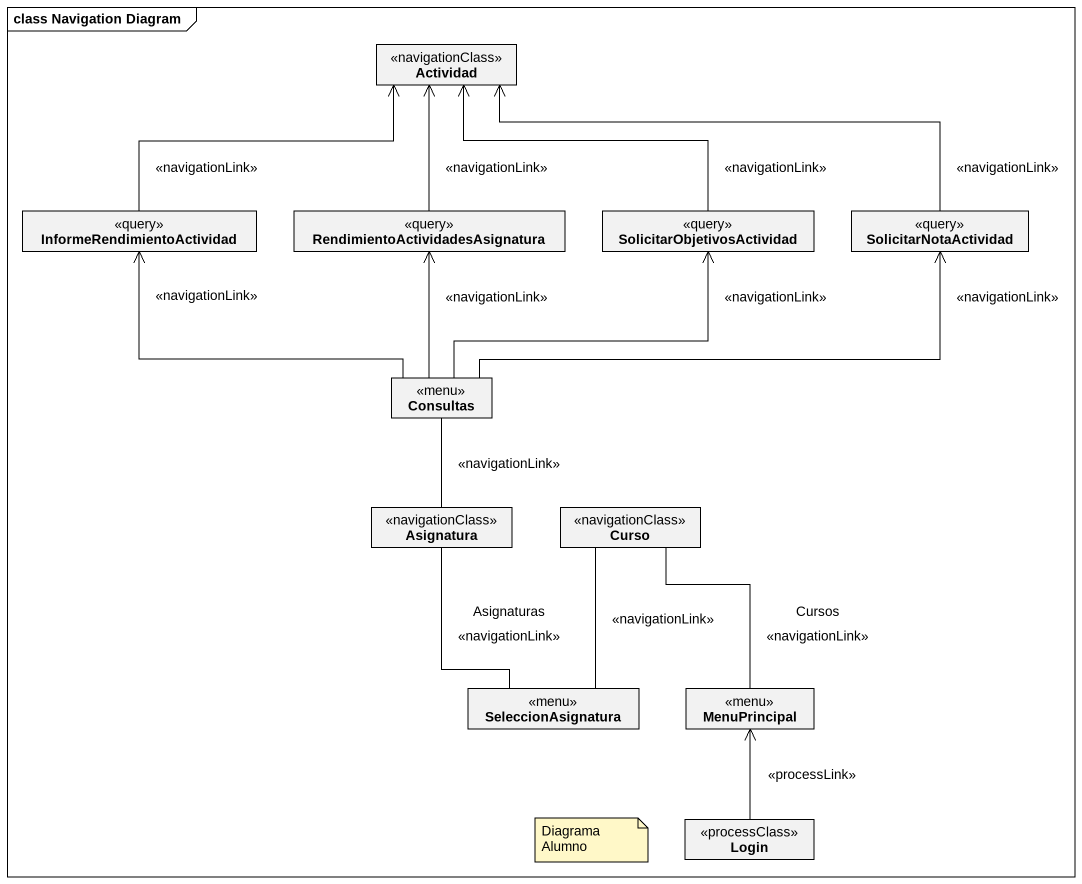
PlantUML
@startuml
mainframe class Navigation Diagram
hide circle
hide empty members
class Actividad <<navigationClass>>
class InformeRendimientoActividad <<query>>
class "RendimientoActividadesAsignatura" as RendimientoActividadesAsigna <<query>>
class SolicitarObjetivosActividad <<query>>
class SolicitarNotaActividad <<query>>
class Consultas <<menu>>
class Asignatura <<navigationClass>>
class Curso <<navigationClass>>
class SeleccionAsignatura <<menu>>
class MenuPrincipal <<menu>>
class Login <<processClass>>
InformeRendimientoActividad -right-> Actividad : <<navigationLink>>
RendimientoActividadesAsigna -up-> Actividad : <<navigationLink>>
SolicitarObjetivosActividad -up-> Actividad : <<navigationLink>>
SolicitarNotaActividad -left-> Actividad : <<navigationLink>>
Consultas -left-> InformeRendimientoActividad : <<navigationLink>>
Consultas -up-> RendimientoActividadesAsigna : <<navigationLink>>
Consultas -up-> SolicitarObjetivosActividad : <<navigationLink>>
Consultas -right-> SolicitarNotaActividad : <<navigationLink>>
Asignatura -up- Consultas : <<navigationLink>>
SeleccionAsignatura -up- Asignatura : Asignaturas\n<<navigationLink>>
SeleccionAsignatura -up- Curso : <<navigationLink>>
MenuPrincipal -up- Curso : Cursos\n<<navigationLink>>
Login -up-> MenuPrincipal : <<processLink>>
note as N1
  Diagrama Alumno
end note
@enduml
